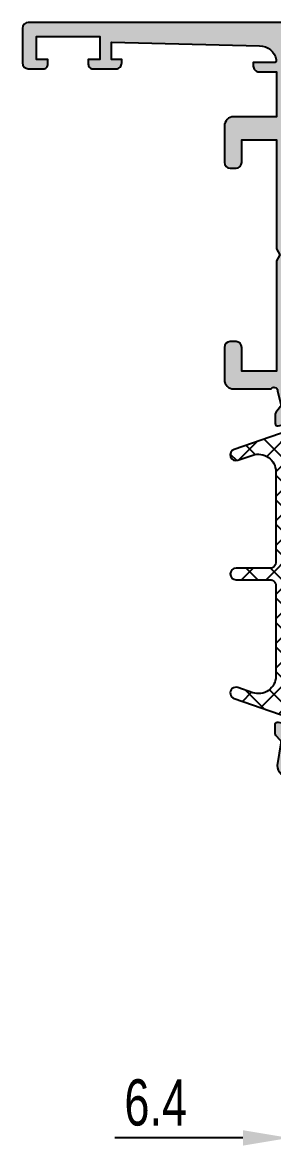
# Model space of a CAD drawing. Header units: millimetres. Extents: x -158 to 6343, y 4572 to 7765.
# Drawn here: x 3937 to 3958.7, y 5384.8 to 5482.3 of the extents above; entities that cross this region are included whole.
import ezdxf

# ---------------------------------------------------------------- set-up
doc = ezdxf.new("R2010")
doc.units = ezdxf.units.MM
doc.header["$LTSCALE"] = 0.2
for name, color, linetype in [('REYNAERS', 7, 'Continuous'), ('RI-DIMENSION', 7, 'Continuous'), ('RI-HATCH-PI', 4, 'Continuous'), ('RI-PROFILE', 7, 'Continuous')]:
    doc.layers.add(name, color=color, linetype=linetype)
doc.styles.add('T7', font='arial.ttf', dxfattribs={"width": 0.7})
doc.dimstyles.new('SCHAAL1OP1', dxfattribs={"dimscale": 0, "dimtxt": 2, "dimasz": 2, "dimexe": 0.5, "dimexo": 1.5, "dimgap": 0.5, "dimtad": 1, "dimdec": 1, "dimzin": 9, "dimdsep": 46, "dimtxsty": 'T7', "dimcen": 2.5, "dimclrd": 256, "dimclre": 256, "dimclrt": 256, "dimadec": 1, "dimazin": 2, "dimtfac": 1, "dimtdec": 1, "dimtmove": 0, "dimatfit": 3, "dimfxl": 1, "dimtolj": 1, "dimtzin": 9, "dimlwd": -1, "dimlwe": -1, "dimarcsym": 0})

# ---------------------------------------------------------------- blocks, each defined once
blk = doc.blocks.new('0000771R')
at = {"layer": 'RI-HATCH-PI'}
h = blk.add_hatch(dxfattribs=at)
h.set_pattern_fill('_USER', color=256, scale=1.5, angle=225, style=0, double=1, pattern_type=0)
h.set_pattern_definition([(225, (2.744036055404095, 281.1072429139829), (1.060660171779821, -1.060660171779822), []), (315, (2.744036055404095, 281.1072429139829), (1.060660171779822, 1.060660171779821), [])])
h.paths.add_polyline_path([(1.221007501593119, 4.351312578950658), (0.5112406230107585, 4.098531661458063, 0.3368248546477067), (-1.143718747571548, 1.566327715533888), (-2.073205080756757, -0.04358983848365661, 0.2452268508268513), (-2.081092658846977, -0.2284747541745809, 0.507805111689222), (-1.700000000000024, -0.750000000000032), (-1.11803398875061, -0.750000000000032, 0.2333200248644097), (-0.9592928052197216, -0.6716603331050663, 0.802827962796095), (-0.5390143111993297, -0.263559428445145, -1.545789890869008), (0.5554928444002809, -0.2716168634736293, 0.7175781487879321), (0.959292805219035, -0.6716603331056099, 0.2333200248639914), (1.118033988748472, -0.7499999999998046), (1.699999999999086, -0.750000000000032, 0.5078051116872091), (2.081092658847667, -0.2284747541762764, 0.2452268508243426), (2.073205080756735, -0.04358983848722175), (1.15000000000069, 1.555448267189295), (1.149999999998265, 1.843049146672268, -0.3201025237032821), (1.487215922769642, 2.315808434476092), (7.762784077233298, 4.476659839139351, 1), (7.437215922776186, 5.422178414738508), (6.138352231690394, 4.974943779998323, -0.515033843275231), (4.150000000004631, 6.393221643397307), (4.150000000004631, 14.25000000000008, -0.4142135623731002), (4.65000000000464, 14.75000000000008), (7.60000000000461, 14.75000000000002, 1), (7.60000000000466, 15.74999999999985), (4.650000000004651, 15.75000000000008, -0.4142135623730728), (4.150000000004635, 16.25000000000014), (4.150000000004635, 24.1067783566024, -0.5150338432752145), (6.138352231690325, 25.52505622000141), (7.437215922776123, 25.07782158526129, 1), (7.762784077233252, 26.02334016086065), (1.487215922769651, 28.18419156552361, -0.3201025237032924), (1.149999999998268, 28.65695085332742), (1.150000000000694, 28.94455173281044), (2.073205080756723, 30.5435898384869, 0.2452268508244998), (2.081092658847698, 30.72847475417606, 0.5078051116872067), (1.699999999999011, 31.24999999999974), (1.118033988749288, 31.2499999999994, 0.2333200248627245), (0.959292805219238, 31.17166033310509, 0.8028279627947016), (0.5390143111993191, 30.76355942844485, -1.545789890868965), (-0.555492844400304, 30.77161686347333, 0.7175781487887124), (-0.9592928052193757, 31.17166033310529, 0.2333200248644995), (-1.118033988748792, 31.24999999999962), (-1.699999999999964, 31.24999999999974, 0.5078051116884421), (-2.081092658847359, 30.72847475417532, 0.2452268508257082), (-2.073205080756946, 30.54358983848604), (-1.143718747571551, 28.93367228446571, 0.3368248546476971), (0.5112406230107727, 26.40146833854164), (1.221007501589213, 26.14868742105045, -0.317203444420046), (2.549999999999724, 24.26460968040115), (2.550000000003358, 6.235390319600386, -0.3172034444201553)])
at = {"layer": 'RI-PROFILE'}
blk.add_lwpolyline([(7.762784077233228, 4.476659839139327, 1.000000000000064), (7.437215922776183, 5.422178414738507), (6.138352231690355, 4.974943779998309, -0.5150338432752222), (4.150000000004631, 6.393221643397307), (4.150000000004631, 14.25000000000008, -0.414213562373095), (4.650000000004631, 14.75000000000008), (7.600000000004606, 14.75000000000002, 0.9999999999999999), (7.600000000004634, 15.74999999999985), (4.650000000004631, 15.75000000000008, -0.4142135623730284), (4.150000000004635, 16.25000000000008), (4.150000000004635, 24.1067783566024, -0.5150338432752224), (6.138352231690359, 25.5250562200014), (7.437215922776073, 25.07782158526131, 1.000000000000072), (7.762784077233231, 26.02334016086066), (1.487215922769689, 28.1841915655236, -0.320102523701012), (1.149999999998268, 28.65695085332325), (1.150000000000016, 28.86416697507999, -0.1316524975874129), (1.190192378864676, 29.01416697507997), (2.073205080755994, 30.54358983848564, 0.1316524975874486), (2.099999999999905, 30.64358983848589), (2.099999999999905, 30.84999999999931, 0.4142135623723874), (1.699999999999985, 31.24999999999974), (1.118033988749939, 31.2499999999994, 0.04463227282279933), (1.082540846249966, 31.2468253968249, -0.0122868029539525), (0.7863281249995389, 31.20089361311633, 0.3768397148831335), (0.5249999999999879, 30.90339657769581), (0.5250000000000021, 30.79047375096527, -1.696140478029919), (-0.5249999999999524, 30.79047375096538), (-0.5250000000000092, 30.90339657769581, 0.3768397148830993), (-0.7863281250000433, 31.20089361311633, -0.01228680295395212), (-1.0825408462502, 31.24682539682524, 0.04463227282291191), (-1.118033988749918, 31.24999999999962), (-1.700000000000021, 31.24999999999974, 0.4142135623731054), (-2.100000000000026, 30.84999999999976), (-2.099999999999998, 30.64358983848594, 0.1316524975874124), (-2.073205080756882, 30.54358983848592), (-1.190192378865962, 29.01416697507997, -0.1316524975874498), (-1.150000000001928, 28.86416697507942), (-1.150000000001913, 28.75656551435244, 0.3172034444202084), (0.5112406230123234, 26.40146833854109), (1.221007501589607, 26.1486874210503, -0.3172034444200902), (2.549999999999724, 24.2646096804004), (2.550000000003358, 6.235390319600381, -0.3172034444201574), (1.2210075015931, 4.351312578950651), (0.5112406230123199, 4.098531661458619, 0.3172034444202195), (-1.150000000001917, 1.743434485647153), (-1.150000000001931, 1.635833024920284, -0.1316524975874378), (-1.190192378865966, 1.485833024919739), (-2.073205080757809, -0.04358983848547737, 0.1316524975874002), (-2.100000000000001, -0.1435898384862391), (-2.100000000000001, -0.3500000000000547, 0.414213562373095), (-1.700000000000024, -0.750000000000032), (-1.118033988749922, -0.750000000000032, 0.04463227282288599), (-1.08254084624992, -0.7468253968253045, -0.01228680295395267), (-0.7863281249996064, -0.7008936131165662, 0.3768397148831936), (-0.525000000000027, -0.4033965776961033), (-0.5250000000000128, -0.2904737509655639, -1.696140478029919), (0.5249999999999417, -0.2904737509656776), (0.5249999999999844, -0.4033965776961033, 0.3768397148830991), (0.7863281250000043, -0.700893613116623, -0.01228680295395267), (1.082540846250204, -0.746825396825475, 0.04463227282281151), (1.118033988749907, -0.7499999999998046), (1.699999999999982, -0.750000000000032, 0.4142135623723874), (2.099999999999902, -0.3499999999996), (2.099999999999916, -0.1435898384861822, 0.1316524975874577), (2.07320508075599, -0.04358983848593212), (1.190192378864687, 1.485833024919739, -0.1316524975874249), (1.150000000000013, 1.635833024919716), (1.149999999998265, 1.84304914667646, -0.3201025237009971), (1.487215922769686, 2.315808434476107)], format="xyb", close=True, dxfattribs=at)
blk = doc.blocks.new('0000868L')
at = {"layer": 'RI-HATCH-PI'}
h = blk.add_hatch(dxfattribs=at)
h.set_pattern_fill('_USER', color=256, scale=1.5, angle=45, style=0, double=1, pattern_type=0)
h.set_pattern_definition([(45, (-4.344103954132994, -122.7000117144919), (-1.060660171779821, 1.060660171779821), []), (135, (-4.344103954132994, -122.7000117144919), (-1.060660171779821, -1.060660171779821), [])])
edge = h.paths.add_edge_path()
edge.add_arc((-4.183202925604381, 12.75330212208412), 0.5000000000000022, 180, 269.9999999999957)
edge.add_line((-4.183202925604419, 12.25330212208412), (4.224997074396299, 12.25330212208355))
edge.add_arc((4.224997074396267, 11.75330212208355), 0.5, -90.00000000000318, 89.9999999999963, ccw=False)
edge.add_line((4.224997074396239, 11.25330212208355), (-4.183202925604476, 11.25330212208407))
edge.add_arc((-4.183202925604519, 10.75330212208407), 0.4999999999999928, 89.99999999999511, 180)
edge.add_line((-4.683202925604512, 10.75330212208407), (-4.683202925604398, 7.951241797368723))
edge.add_arc((-2.683202925604381, 7.95124179736878), 2.000000000000017, 180.0000000000016, 238.0000000000002)
edge.add_line((-3.743041454070791, 6.255145605055915), (-1.445083661371068, 4.819222208416718))
edge.add_arc((-1.975002925604276, 3.971174112260286), 1.000000000000004, 0, 58.000000000000114, ccw=False)
edge.add_line((-0.9750029256042723, 3.971174112260286), (-0.9750029256042652, 2.38583299143724))
edge.add_arc((-0.675002925604288, 2.38583299143724), 0.2999999999999772, 180, 209.9999999999946)
edge.add_line((-0.9348105467396124, 2.235832991437277), (-0.05179784484750627, 0.7064101280311945))
edge.add_arc((-0.2250029256043966, 0.6064101280312002), 0.1999999999999993, 0, 29.99999999999818, ccw=False)
edge.add_line((-0.02500292560439732, 0.6064101280312002), (-0.02500292560443285, 0.3999999665174414))
edge.add_arc((-0.4250029256044163, 0.3999999665174414), 0.3999999999999835, -90.00000000000631, 0, ccw=False)
edge.add_line((-0.4250029256044598, -3.348253585500061e-08), (-0.9250029256043604, -3.348249322243646e-08))
edge.add_arc((-0.9250029256044563, 0.0999999665175011), 0.0999999999999906, 180, 270.00000000005497, ccw=False)
edge.add_line((-1.025002925604447, 0.0999999665175011), (-1.400002925604454, 0.0999999665175153))
edge.add_arc((-1.400002925604426, 0.2999999665175324), 0.2000000000000171, 179.9999999999959, 269.99999999999187, ccw=False)
edge.add_line((-1.600002925604443, 0.2999999665175466), (-1.600002925604429, 0.4118062350557921))
edge.add_arc((-1.400002925604336, 0.4118062350558063), 0.2000000000000921, 154.9921667653128, 180.0000000000041, ccw=False)
edge.add_arc((-2.125002925604403, 0.7499999665176063), 0.6000000000000046, 334.9921667653111, 449.9999999999952)
edge.add_arc((-2.125002925604389, 0.749999966517592), 0.6000000000000184, 89.99999999999656, 205.0078332346824)
edge.add_arc((-2.850002925604458, 0.4118062350559057), 0.2000000000000319, 0, 25.007833234677207, ccw=False)
edge.add_line((-2.650002925604426, 0.4118062350559057), (-2.65000292560444, 0.2999999665176318))
edge.add_arc((-2.850002925604436, 0.2999999665176318), 0.1999999999999957, -90.00000000000608, 0, ccw=False)
edge.add_line((-2.850002925604457, 0.0999999665176432), (-3.225002925604457, 0.09999996651770005))
edge.add_arc((-3.325002925604466, 0.09999996651770005), 0.1000000000000085, -90, 0, ccw=False)
edge.add_line((-3.325002925604466, -3.348230848132516e-08), (-3.825002925604466, -3.348229427047045e-08))
edge.add_arc((-3.825002925604387, 0.3999999665177398), 0.4000000000000341, 179.9999999999959, 269.9999999999888, ccw=False)
edge.add_line((-4.225002925604421, 0.3999999665177683), (-4.225002925604414, 0.6064101280315413))
edge.add_arc((-4.025002925604463, 0.6064101280315128), 0.1999999999999509, 149.9999999999848, 179.9999999999918, ccw=False)
edge.add_line((-4.198208006361284, 0.7064101280315356), (-3.315195304468958, 2.235832991437022))
edge.add_arc((-3.57500292560423, 2.385832991437056), 0.2999999999999681, 329.9999999999887, 360)
edge.add_line((-3.275002925604262, 2.385832991437056), (-3.275002925604234, 2.696263293918889))
edge.add_arc((-4.275002925604221, 2.696263293918875), 0.9999999999999871, 8.142219984546708e-13, 58.00000000000028)
edge.add_line((-3.745083661371027, 3.544311390075293), (-6.048162557721, 4.983434807433596))
edge.add_arc((-5.783202925604381, 5.40745885551182), 0.5000000000000118, 180, 237.999999999999, ccw=False)
edge.add_line((-6.283202925604392, 5.40745885551182), (-6.283202925604407, 26.59235736146469))
edge.add_arc((-5.783202925604423, 26.59235736146469), 0.4999999999999836, 121.9999999999992, 180, ccw=False)
edge.add_line((-6.048162557721007, 27.01638140954289), (-3.745083661371034, 28.45550482690113))
edge.add_arc((-4.275002925604255, 29.30355292305758), 1.000000000000021, 302.0000000000001, 360)
edge.add_line((-3.275002925604234, 29.30355292305758), (-3.275002925604262, 29.61398322553943))
edge.add_arc((-3.575002925604231, 29.61398322553943), 0.2999999999999683, 0, 30.00000000001125)
edge.add_line((-3.315195304468958, 29.76398322553946), (-3.625002925604313, 30.30058576591769))
edge.add_line((-3.625002925604313, 30.30058576591769), (-4.198208006361284, 31.29340608894496))
edge.add_arc((-4.025002925604404, 31.39340608894496), 0.1999999999999968, 179.9999999999918, 209.9999999999996, ccw=False)
edge.add_line((-4.2250029256044, 31.39340608894499), (-4.225002925604421, 31.59981625045874))
edge.add_arc((-3.82500292560443, 31.59981625045872), 0.3999999999999915, 90.00000000000512, 179.9999999999959, ccw=False)
edge.add_line((-3.825002925604466, 31.99981625045872), (-3.325002925604466, 31.99981625045878))
edge.add_arc((-3.325002925604448, 31.89981625045878), 0.09999999999998366, 1.63140612130519e-11, 90.00000000001017, ccw=False)
edge.add_line((-3.225002925604464, 31.89981625045881), (-2.850002925604457, 31.89981625045881))
edge.add_arc((-2.850002925604436, 31.69981625045882), 0.1999999999999957, 0, 90.00000000000608, ccw=False)
edge.add_line((-2.65000292560444, 31.69981625045882), (-2.650002925604426, 31.58800998192056))
edge.add_arc((-2.850002925604429, 31.58800998192059), 0.2000000000000033, 334.99216676531483, 359.99999999999187, ccw=False)
edge.add_arc((-2.125002925604392, 31.24981625045889), 0.6000000000000208, 154.9921667653178, 270.0000000000041)
edge.add_arc((-2.125002925604414, 31.24981625045886), 0.6000000000000069, 270.0000000000063, 385.0078332346915)
edge.add_arc((-1.400002925604408, 31.58800998192065), 0.200000000000021, 179.9999999999918, 205.007833234683, ccw=False)
edge.add_line((-1.600002925604429, 31.58800998192068), (-1.600002925604443, 31.69981625045894))
edge.add_arc((-1.400002925604447, 31.69981625045894), 0.1999999999999957, 90.00000000000199, 180, ccw=False)
edge.add_line((-1.400002925604454, 31.89981625045893), (-1.025002925604447, 31.89981625045898))
edge.add_arc((-0.9250029256044989, 31.89981625045895), 0.09999999999994813, 89.99999999992059, 179.9999999999837, ccw=False)
edge.add_line((-0.9250029256043604, 31.99981625045889), (-0.4250029256044598, 31.99981625045901))
edge.add_arc((-0.4250029256044137, 31.59981625045903), 0.3999999999999879, 0, 90.00000000000671, ccw=False)
edge.add_line((-0.02500292560442574, 31.59981625045903), (-0.02500292560439732, 31.39340608894527))
edge.add_arc((-0.2250029256044517, 31.39340608894527), 0.2000000000000544, -29.999999999997897, 0, ccw=False)
edge.add_line((-0.05179784484750982, 31.29340608894525), (-0.9348105467396053, 29.76398322553918))
edge.add_arc((-0.6750029256042587, 29.6139832255392), 0.3000000000000065, 150.0000000000052, 180)
edge.add_line((-0.9750029256042652, 29.6139832255392), (-0.9750029256042865, 28.0286421047161))
edge.add_arc((-1.975002925604199, 28.02864210471616), 0.9999999999999125, 301.99999999999693, 359.99999999999676, ccw=False)
edge.add_line((-1.445083661371079, 27.18059400855977), (-3.743041454070763, 25.74467061192054))
edge.add_arc((-2.683202925604365, 24.04857441960765), 2.000000000000026, 121.9999999999991, 180)
edge.add_line((-4.683202925604391, 24.04857441960765), (-4.683202925604398, 21.249362693398))
edge.add_arc((-4.183202925604398, 21.249362693398), 0.5000000000000003, 180, 269.9999999999967)
edge.add_line((-4.183202925604427, 20.749362693398), (4.224997074396295, 20.74936269339749))
edge.add_arc((4.224997074396267, 20.24936269339749), 0.5, -90.0000000000037, 89.99999999999682, ccw=False)
edge.add_line((4.224997074396235, 19.74936269339749), (-4.183202925604476, 19.749362693398))
edge.add_arc((-4.183202925604514, 19.249362693398), 0.4999999999999977, 89.99999999999568, 180)
edge.add_line((-4.683202925604512, 19.249362693398), (-4.683202925604384, 12.75330212208412))
at = {"layer": 'RI-PROFILE'}
blk.add_lwpolyline([(-4.683202925604384, 12.75330212208412, 0.4142135623730716), (-4.183202925604419, 12.25330212208412), (4.224997074396299, 12.25330212208355, -0.9999999999999963), (4.224997074396239, 11.25330212208355), (-4.183202925604476, 11.25330212208407, 0.4142135623731243), (-4.683202925604512, 10.75330212208407), (-4.683202925604398, 7.951241797368723, 0.2586175843558832), (-3.743041454070791, 6.255145605055915), (-1.445083661371068, 4.819222208416718, -0.2586175843558911), (-0.9750029256042723, 3.971174112260286), (-0.9750029256042652, 2.38583299143724, 0.1316524975873713), (-0.9348105467396124, 2.235832991437277), (-0.05179784484750627, 0.7064101280311945, -0.1316524975873879), (-0.02500292560439732, 0.6064101280312002), (-0.02500292560443285, 0.3999999665174414, -0.4142135623731221), (-0.4250029256044598, -3.348253585500061e-08), (-0.9250029256043604, -3.348249322243646e-08, -0.4142135623733874), (-1.025002925604447, 0.0999999665175011), (-1.400002925604454, 0.0999999665175153, -0.4142135623730742), (-1.600002925604443, 0.2999999665175466), (-1.600002925604429, 0.4118062350557921, -0.109552400694139), (-1.581252925604417, 0.4963546679212811, 0.5486632536580998), (-2.125002925604353, 1.349999966517615, 0.5486632536581095), (-2.668752925604416, 0.4963546679213238, -0.1095524006940769), (-2.650002925604426, 0.4118062350559057), (-2.65000292560444, 0.2999999665176318, -0.4142135623731159), (-2.850002925604457, 0.0999999665176432), (-3.225002925604457, 0.09999996651770005, -0.414213562373095), (-3.325002925604466, -3.348230848132516e-08), (-3.825002925604466, -3.348229427047045e-08, -0.4142135623730586), (-4.225002925604421, 0.3999999665177683), (-4.225002925604414, 0.6064101280315413, -0.1316524975874282), (-4.198208006361284, 0.7064101280315356), (-3.315195304468958, 2.235832991437022, 0.1316524975874454), (-3.275002925604262, 2.385832991437056), (-3.275002925604234, 2.696263293918889, 0.2586175843558879), (-3.745083661371027, 3.544311390075293), (-6.048162557721, 4.983434807433596, -0.2586175843558874), (-6.283202925604392, 5.40745885551182), (-6.283202925604407, 26.59235736146469, -0.2586175843558911), (-6.048162557721007, 27.01638140954289), (-3.745083661371034, 28.45550482690113, 0.2586175843558903), (-3.275002925604234, 29.30355292305758), (-3.275002925604262, 29.61398322553943, 0.1316524975874453), (-3.315195304468958, 29.76398322553946), (-3.625002925604313, 30.30058576591769), (-4.198208006361284, 31.29340608894496, -0.1316524975874282), (-4.2250029256044, 31.39340608894499), (-4.225002925604421, 31.59981625045874, -0.4142135623730586), (-3.825002925604466, 31.99981625045872), (-3.325002925604466, 31.99981625045878, -0.414213562373095), (-3.225002925604464, 31.89981625045881), (-2.850002925604457, 31.89981625045881, -0.4142135623731159), (-2.65000292560444, 31.69981625045882), (-2.650002925604426, 31.58800998192056, -0.1095524006940769), (-2.668752925604423, 31.50346154905516, 0.548663253658111), (-2.125002925604349, 30.64981625045887, 0.5486632536580986), (-1.581252925604431, 31.50346154905522, -0.109552400694139), (-1.600002925604429, 31.58800998192068), (-1.600002925604443, 31.69981625045894, -0.4142135623730742), (-1.400002925604454, 31.89981625045893), (-1.025002925604447, 31.89981625045898, -0.4142135623733874), (-0.9250029256043604, 31.99981625045889), (-0.4250029256044598, 31.99981625045901, -0.4142135623731211), (-0.02500292560442574, 31.59981625045903), (-0.02500292560439732, 31.39340608894527, -0.131652497587388), (-0.05179784484750982, 31.29340608894525), (-0.9348105467396053, 29.76398322553918, 0.1316524975873717), (-0.9750029256042652, 29.6139832255392), (-0.9750029256042865, 28.0286421047161, -0.258617584355891), (-1.445083661371079, 27.18059400855977), (-3.743041454070763, 25.74467061192054, 0.2586175843558948), (-4.683202925604391, 24.04857441960765), (-4.683202925604398, 21.249362693398, 0.414213562373078), (-4.183202925604427, 20.749362693398), (4.224997074396295, 20.74936269339749, -1.000000000000004), (4.224997074396235, 19.74936269339749), (-4.183202925604476, 19.749362693398, 0.4142135623731186), (-4.683202925604512, 19.249362693398)], format="xyb", close=True, dxfattribs=at)
blk = doc.blocks.new('4I31026')
at = {"layer": 'RI-PROFILE'}
blk.add_lwpolyline([(-5.407614701379657, -1.330527882412248, -0.2446984432290277), (-5.441273306604046, -1.512134554608657), (-5.852431491564573, -2.038394199169836, 0.1726182030107195), (-5.897106241470226, -2.164833770268594), (-5.897105344522515, -2.999119946979739, 0.4796141994125832), (-5.651406947056103, -3.191313396036527), (-2.972120030961491, -2.597326764961061, 1.238312160148324), (-3.135239471152374, -2.24194122953228), (-4.409502114793156, -0.4554949521509926, -0.08089726198600063), (-4.437940024311956, -0.3978287325271381), (-4.500000053752558, -0.1500051605053514, -0.7673269879573191), (-3.940192593883751, -4.558667491494361e-06), (0.2999997942771415, -7.105427357601002e-15, -0.4142135623889533), (0.5, -0.1999997756902658), (0.5000004476861477, -0.616409946490684, -0.1316524975736655), (0.473205635953434, -0.7164099753000315), (-0.3256088422356243, -2.100000672600665, 0.9999976386623667), (-0.3256093567274547, -2.500000672599334), (1.17439137278609, -2.500000672600613, 0.198912367379672), (1.527944763379423, -2.353554063193748), (3.535052226464529, -0.3464466001084716, -0.1989123673796684), (3.888605617057863, -0.1999999907017198), (27.51139440154094, -0.1999999907029988, -0.198912367379658), (27.86494779213422, -0.3464466001097506), (29.87205525521858, -2.353554063194316, 0.1989123673796633), (30.22560864581192, -2.50000067260121), (31.72560864581192, -2.500000672600983, 0.9999999999999999), (31.72560864581192, -2.100000672601347), (30.92679438264457, -0.7164099753005999, -0.1316524975736655), (30.89999957091186, -0.6164099464912525), (30.90000001859801, -0.1999997756908343, -0.4142135623889534), (31.10000022432087, -5.755396159656812e-13), (35.34019261248176, -4.55866805992855e-06, -0.7673269879573191), (35.90000007235062, -0.1500051605059198), (35.83794004290996, -0.3978287325276781, -0.08089726198599607), (35.80950213339116, -0.455494952151561), (34.53523948975038, -2.241941229532877, 1.238312160148332), (34.37212004955956, -2.597326764961601), (37.05140696565411, -3.191313396037096, 0.4796141994127995), (37.29710536312047, -2.999119946980308), (37.29710626006823, -2.16483377026919, 0.1726182030107194), (37.25243151016258, -2.038394199170433), (36.84127332520205, -1.512134554609254, -0.2446984432290261), (36.80761471997766, -1.330527882412788), (37.09999955042105, -0.1499999904322991, -0.767326987980898), (37.65980717155645, 9.566427650042897e-09), (40.20000000931071, 9.300144654389442e-09, 0.4142135623729951), (40.70000000931066, 0.5000000093001447), (40.70000000931066, 1.991709632434883, 0.2679491924311805), (40.45000000931054, 2.42472233432715), (39.50000000931055, 2.973205090056915, 0.5773502691894598), (39.20000000931066, 2.800000009299985), (39.20000000931066, 1.900000009300577, -0.414213562373095), (38.70000000931066, 1.400000009300577), (36.20000000931066, 1.400000009300577, -0.414213562373095), (35.70000000931066, 1.900000009300577), (35.70000845711104, 5.324574198270874), (35.39665372367506, 5.850000009298689), (35.70000476547176, 6.375419426219359), (35.70057657393903, 9.400566946511155, -0.4142135623730785), (36.20067107419266, 9.90047242839352), (38.70000000931111, 9.900000009300577, -0.414213562373095), (39.20000000931111, 9.400000009300577), (39.20000000931117, 8.100000009300622, 0.5773502691893413), (39.50000000931107, 7.926794928543806), (40.45000000931105, 8.475277684273514, 0.2679491924311319), (40.70000000931111, 8.908290386165838), (40.70000000931111, 12.49170963243539, 0.2679491924310253), (40.45000000931111, 12.92472233432749), (39.50000000931044, 13.47320509005771, 0.5773502691919321), (39.20000000931111, 13.30000000930089), (39.20000000931111, 12.20000000930076, -0.414213562373095), (38.70000000931111, 11.70000000930053), (36.20000000931111, 11.70000000930053, -0.414213562373095), (35.70000000931111, 12.20000000930053), (35.70000000931111, 20.18038476702917), (35.40000000931093, 20.7000000093003), (35.7000000093102, 21.21961525156959), (35.70000000931111, 29.90000000930012), (39.20000000931111, 29.90000000930012), (39.20000000931111, 27.68633546662999), (39.86998009381284, 27.50681484404299, 0.198912367379823), (40.02174390283187, 27.52679492854318), (40.45000000931111, 27.77404870690111, 0.2679491924309947), (40.70000000931111, 28.20706140879314), (40.70000000931111, 31.2000000093003, 0.414213562373095), (40.20000000931111, 31.7000000093003), (-27.29999999068821, 31.7000000093003, 0.414213562373095), (-27.79999999068821, 31.2000000093003), (-27.79999999068821, 28.20000000929303, 0.4142135623733614), (-27.29999999068684, 27.70000000929485), (-25.99999999069394, 27.70000000930121, 0.4142135623732615), (-25.59999999069407, 28.10000000930312), (-25.59999999069566, 28.5000000093023), (-26.59999999068884, 28.50000000929548), (-26.59999999068748, 30.50000000931049), (-21.09999999068839, 30.50000000930071), (-21.09999999069566, 28.50000000931004), (-22.09999999069566, 28.50000000930822), (-22.09999999069521, 28.10000000930858, 0.4142135623736777), (-21.69999999069461, 27.70000000930889), (-19.69999999069375, 27.70000000931167, 0.4142135623732948), (-19.19999999069461, 28.20000000931298), (-19.19999999069512, 28.50000000931322), (-20.09999999069566, 28.50000000931185), (-20.09999999069737, 30.00000000930049), (-7.252363174509128, 29.69888447893918, -0.3562572052548755), (-5.811319139069724, 28.46549399319701, -0.4674882506778039), (-6.008144556864067, 28.23000096698251), (-7.799999997698592, 28.2300009669824), (-7.799999997714906, 27.93000096698494, 0.4142135623744103), (-7.299999997698137, 27.43000096698267), (-5.799999990688093, 27.43000096698187), (-5.799999990689571, 23.55000405048224), (-9.500001068339145, 23.54999906635134, 0.4142131678278095), (-10.29999999068957, 22.74999906635218), (-10.29999999068957, 19.6000000092946, 0.4142135623728286), (-9.799999990689571, 19.10000000929505), (-9.299999990689571, 19.10000000929505, 0.4142135623728286), (-8.799999990689571, 19.6000000092946), (-8.799999990689571, 21.55000000929441), (-5.799999990689571, 21.55000000929441), (-5.799999990688207, 12.11961525156436), (-5.499999990688934, 11.60000000929505), (-5.799999990688207, 11.08038476702551), (-5.799999990689571, 1.550004050481554), (-8.799999990688661, 1.550004050481554), (-8.799999990689571, 3.600000009295051, 0.414213562373095), (-9.299999990689578, 4.100000009295051), (-9.799999990689578, 4.100000009295051, 0.414213562373095), (-10.29999999068958, 3.600000009295051), (-10.29999999068935, 0.8000145149189777, 0.4142135623731367), (-9.499999990689226, 1.451491873893929e-05), (-6.259807674894034, 3.656497682413828e-08, -0.7673269879810335), (-5.700000053758572, -0.1499999634336646)], format="xyb", close=True, dxfattribs=at)
blk.add_lwpolyline([(34.10000000931075, 1.600000009300508), (34.1000000093112, 30.10000000930039), (-4.199999990688781, 30.10000000930037), (-4.199999990688752, 1.600000009300508)], close=True, dxfattribs=at)
blk = doc.blocks.new('4E31026')
at = {"layer": 'RI-PROFILE'}
for points in [[(1.530709904285693, 1.497926052142127), (1.901146890187199, 1.497926052142127, 0.414213562373095), (2.401146890187199, 1.997926052142127), (2.401146890187199, 7.06649958007926), (2.701368003549767, 7.599429937331358), (2.401146890187199, 8.14484313781383), (2.401146890187199, 13.09792605214249, 0.414213562373095), (1.901146890187199, 13.59792605214249), (-5.598853109811891, 13.59792605214249, -0.414213562373095), (-5.898853109812983, 13.89792605214358), (-5.898853109812983, 14.30372437764515, -0.273426206634117), (-5.639962827638549, 14.74174960975903), (-5.150726628216937, 15.01104825591926, 0.273426206632609), (-4.997141362047834, 15.27090436677224), (-4.997141362048744, 17.36204044497241), (-4.69472578034128, 17.89886626042777), (-4.997141362048744, 18.44826616254328), (-4.997141362047834, 20.09887264619407, 0.4142135623725622), (-5.497141362047834, 20.59887264619362), (-5.898148420905265, 20.61302281633549, -0.4142138772649069), (-6.898148420905265, 21.61302389144372), (-6.586916287437809, 23.58775465966288, 0.2631925988222713), (-6.629505513741599, 23.78000761705504), (-7.040570031830605, 24.23683451934891, -0.1852564082028549), (-7.091898306940486, 24.37061313579658), (-7.091898306940486, 25.19494308968921, -0.4796563285015349), (-6.848610384153282, 25.39020229111326), (-4.169320814909945, 24.79621809393654, -1.238133787165181), (-4.332394767585349, 24.4407986382497), (-5.606643805285778, 22.65436737310835, 0.0808972619724808), (-5.63508165280745, 22.59670112291121), (-5.697141415814251, 22.34887780670248, 0.7673269879564389), (-5.137333955944989, 22.19887720486474), (-0.8971415677842671, 22.19887264619717, 0.4142135623890781), (-0.697141362061295, 22.3988724218874), (-0.6971409143752609, 22.81528259268804, 0.1316524975736058), (-0.7239357261078041, 22.91528262149711), (-1.522750204297147, 24.29887331879751, -0.9999976386635038), (-1.522750718789204, 24.69887331879669), (-0.02274998927531868, 24.69887331879806, -0.1989123673792139), (0.3308034013180148, 24.55242670939048), (2.391464245702998, 22.4917658650055, 0.198912367379658), (3.098571026889665, 22.19887264619216), (25.90714603396646, 22.19887264619216, 0.1989123673798252), (26.61425281515313, 22.49176586500595), (28.67491365953811, 24.55242670939094, -0.1989123673791851), (29.02846705013145, 24.69887331879806), (30.52846705013145, 24.6988733187976, -0.9999999999999999), (30.52846705013145, 24.29887331879797), (29.72965278696393, 22.91528262149756, 0.1316524975735286), (29.70285797523139, 22.81528259268804), (29.70285842291742, 22.3988724218874, 0.4142135623884122), (29.9028586286404, 22.19887264619762), (34.14305101680112, 22.19887720486474, 0.7673269879569603), (34.70285847666856, 22.34887780670248), (34.65603567408835, 22.59669627562641, 0.08089726197230464), (34.62759782656759, 22.65436252582355), (33.35334878886807, 24.44079379096626, -1.238133787166818), (33.19027483619357, 24.7962132466531), (35.86956440543691, 25.39019744382755, -0.4796563285015347), (36.11285232822411, 25.1949382424035), (36.11285232822411, 24.37060828851087, -0.1852564081990497), (36.06152405311241, 24.23682967206411), (35.65045953502432, 23.78000276977024, 0.263192598819805), (35.60787030872053, 23.58774981237809), (35.90315334267417, 22.26576835872662), (35.90315471367285, 21.39887283311734, -0.4142138361187374), (35.70315471367304, 21.19887264619226), (35.70285971305021, 21.19887264619226), (35.70285863795926, 19.89884003994563, -0.4142135623726511), (35.40285863795908, 19.59884003994636), (34.80285960402762, 19.59884003994591), (34.80285960402035, 16.69885925845971, 0.4142135623725622), (35.30285960401853, 16.19885925845835), (35.80285960402671, 16.19885925845653), (35.80285960402762, 15.19885925845289), (38.62485939594445, 15.19885925845242), (39.20285863799382, 14.86515124046387), (39.78085788003956, 15.19885925845106), (44.30285863799509, 15.19885925844788), (44.302858637996, 16.19885925844788), (44.80285863798964, 16.19885925844651, 0.4142135623770908), (45.30285863799055, 16.69885925845197), (45.3028586379578, 19.59885925854619), (44.40285863795726, 19.59885925854619), (44.40285863794907, 20.29885925854192, -0.4142135623757587), (44.70285863794835, 20.59885925854619), (46.90285863795999, 20.59885925854528, -0.4142135623674343), (47.30285863795144, 20.19885925854428), (47.30285863795962, 19.79885925854419), (46.30285863795599, 19.7988592585451), (46.3028586379578, 15.69885925854565, 0.414213562373095), (46.8028586379578, 15.1988592585461), (51.30285863795326, 15.19885925854883, 0.4142135623733615), (51.80285863795235, 15.69885925854883), (51.80285863795053, 19.79885925854601), (50.8028586379578, 19.79885925854146), (50.80285863795144, 20.19885925854474, -0.4142135623814195), (51.20285863795744, 20.5988592585421), (52.50285863795035, 20.59885925854619, -0.4142135623693657), (53.00285863795035, 20.09885925854346), (53.00285863795217, 14.09885987466291, -0.4142135623736278), (52.50285863795217, 13.59885987466246), (46.8273707647295, 13.59885987466246, 0.2950712656434004), (46.37145655236601, 13.30414560471886), (40.51366458899339, 0.2947142699439169, -0.2950712656434004), (40.05775037662989, 3.197442310920451e-13), (0.800000000000189, -1.20792265079217e-13, -0.414213562374427), (0.5000000000000071, 0.3000000000000611), (0.5000000000000071, 0.7057983255007159, -0.2734262066338585), (0.7588902821744412, 1.143823557615967), (1.289600186460127, 1.435951284257833, -0.126464397334057)], [(39.47938485144005, 1.894714269944281, -0.2950712656434004), (39.02347063907656, 1.600000000000229), (4.502858637948528, 1.600000000000243, -0.414213562373095), (4.002858637948528, 2.100000000000243), (4.002858637948528, 13.09885987466247, -0.414213562373095), (4.502858637948528, 13.59885987466247), (44.44004821266845, 13.59885987466246, -0.5443165585226766), (44.62241389761403, 13.31674558263999)]]:
    blk.add_lwpolyline(points, format="xyb", close=True, dxfattribs=at)
blk.add_lwpolyline([(33.20284114632432, 15.19885987466238), (-3.397141362055656, 15.19885987466238), (-3.397141362052018, 20.59887264619271), (33.20284114632432, 20.59887264619271)], close=True, dxfattribs=at)
blk = doc.blocks.new('4031026B')
for name, p, rotation in [('4E31026', (28.01473492654297, 76.39756023400487), 180), ('0000868L', (-1.763120131963152, 22.19887133888221), 3.898650711221155e-07), ('0000771R', (30.91187641422929, 22.94887703287774), 3.898650711221155e-07), ('4I31026', (29.21187617919293, 22.19887649543171), 180)]:
    blk.add_blockref(name, p, dxfattribs=dict(rotation=rotation))
blk = doc.blocks.new('*D85')
at = {"layer": 'Defpoints', "color": 0, "transparency": 16777216}
for p in [(3960.11795766374, 5410.719406389783), (3966.516303299409, 5396.896059704823), (3966.516303299409, 5385.805130779512)]:
    blk.add_point(p, dxfattribs=at)
at = {"layer": 'RI-DIMENSION', "color": 7, "transparency": 16777216}
for p, q in [((3960.11795766374, 5407.719406389783), (3960.11795766374, 5384.805130779512)), ((3966.516303299409, 5393.896059704823), (3966.516303299409, 5384.805130779512)), ((3956.11795766374, 5385.805130779512), (3945.016456981611, 5385.805130779512)), ((3966.516303299409, 5385.805130779512), (3960.11795766374, 5385.805130779512)), ((3970.516303299409, 5385.805130779512), (3974.516303299409, 5385.805130779512))]:
    blk.add_line(p, q, dxfattribs=at)
for points in [[(3956.11795766374, 5386.471797446179), (3956.11795766374, 5385.138464112845), (3960.11795766374, 5385.805130779512)], [(3970.516303299409, 5386.471797446179), (3970.516303299409, 5385.138464112845), (3966.516303299409, 5385.805130779512)]]:
    blk.add_solid(points, dxfattribs=at)
at = {"layer": 'RI-DIMENSION', "transparency": 16777216, "insert": (3948.567207322675, 5388.847422730399), "char_height": 4, "attachment_point": 5, "style": 'T7'}
blk.add_mtext('\\A1;6.4', dxfattribs=at)

msp = doc.modelspace()

# ---------------------------------------------------------------- hatches: boundary and pattern name
at = {"layer": 'REYNAERS'}
h = msp.add_hatch(color=256, dxfattribs=at)
h.dxf.hatch_style = 1
h.paths.add_polyline_path([(3998.91916205607, 5452.191844289947), (3998.91916205607, 5480.691844289946), (3960.61916205607, 5480.691844289946), (3960.61916205607, 5452.191844289947)], flags=16)
edge = h.paths.add_edge_path()
edge.add_arc((3959.220286457053, 5449.202841851663), 0.1999999999999771, -37.99993840081589, 17.000061599180924, ccw=False)
edge.add_line((3959.377888740155, 5449.079709726037), (3958.966730555195, 5448.553450081477))
edge.add_arc((3959.122057012176, 5448.427456536177), 0.2000017042311103, 140.9526545318606, 180.1277759966304)
edge.add_line((3958.922055805288, 5448.427010510377), (3958.922056702236, 5447.592724333666))
edge.add_arc((3959.122042499709, 5447.59523835154), 0.2000015986852262, 180.7202262793377, 283.2123767804084)
edge.add_line((3959.167755099703, 5447.40053088461), (3961.847042015797, 5447.994517515685))
edge.add_arc((3961.803753883104, 5448.189776670576), 0.2000000000019405, 282.5000615933926, 486.8095129467163)
edge.add_line((3961.683922575607, 5448.349903051114), (3960.409659931966, 5450.136349328495))
edge.add_arc((3960.572482910743, 5450.252490094675), 0.1999999999668561, 197.0000615976225, 215.5000616007199, ccw=False)
edge.add_line((3960.381222022447, 5450.194015548119), (3960.319161993007, 5450.441839120141))
edge.add_arc((3960.619161993006, 5450.441839442657), 0.3000000000000853, 30.000061599211392, 180.0000615960909, ccw=False)
edge.add_line((3960.878969452875, 5450.591839721978), (3965.119161841036, 5450.591844280646))
edge.add_arc((3965.119162056058, 5450.391844289945), 0.1999999907012598, 6.159608432199093e-05, 90.0000615991865, ccw=False)
edge.add_line((3965.319162046759, 5450.391844504956), (3965.319162494445, 5449.975434334156))
edge.add_arc((3965.119162494421, 5449.975434119139), 0.2000000000240353, -29.999938399242183, 6.159766508062603e-05, ccw=False)
edge.add_line((3965.292367682712, 5449.875434305346), (3964.493553204523, 5448.491843608045))
edge.add_arc((3964.493553419546, 5448.291843608045), 0.2000000000000545, 90.00006159931392, 269.9997910096337)
edge.add_line((3964.493552690032, 5448.091843608046), (3965.993553419546, 5448.091843608046))
edge.add_arc((3965.993553419545, 5448.591843608046), 0.5000000000001066, 270.0000000000147, 315.0000000000178)
edge.add_line((3966.347106810138, 5448.238290217452), (3968.354214273223, 5450.245397680537))
edge.add_arc((3968.707767663816, 5449.891844289944), 0.5000000000000593, 89.99999999999841, 135.0000000000005, ccw=False)
edge.add_line((3968.707767663816, 5450.391844289944), (3992.3305564483, 5450.391844289943))
edge.add_arc((3992.3305564483, 5449.891844289943), 0.5000000000000142, 44.999999999996476, 89.99999999999682, ccw=False)
edge.add_line((3992.684109838893, 5450.245397680536), (3994.691217301977, 5448.238290217452))
edge.add_arc((3995.044770692571, 5448.591843608045), 0.5000000000001447, 224.9999999999793, 269.9999999999804)
edge.add_line((3995.044770692571, 5448.091843608045), (3996.544770692571, 5448.091843608045))
edge.add_arc((3996.544770692571, 5448.291843608044), 0.1999999999998181, 270, 450)
edge.add_line((3996.544770692571, 5448.491843608044), (3995.745956429403, 5449.875434305345))
edge.add_arc((3995.919161617695, 5449.975434119138), 0.200000000024034, 179.9999384023349, 209.9999383992423, ccw=False)
edge.add_line((3995.719161617671, 5449.975434334155), (3995.719162065357, 5450.391844504955))
edge.add_arc((3995.919162056058, 5450.391844289944), 0.1999999907012598, 89.9999384008135, 179.9999384039157, ccw=False)
edge.add_line((3995.91916227108, 5450.591844280645), (4000.15935465924, 5450.591839721978))
edge.add_arc((4000.419162119109, 5450.441839442657), 0.3000000000001031, -6.159608818734341e-05, 149.9999384007875, ccw=False)
edge.add_line((4000.71916211911, 5450.44183912014), (4000.657102089669, 5450.194015548118))
edge.add_arc((4000.465841201372, 5450.252490094675), 0.199999999966946, 324.4999383992934, 342.9999384023897, ccw=False)
edge.add_line((4000.62866418015, 5450.136349328494), (3999.354401536509, 5448.349903051113))
edge.add_arc((3999.234570229011, 5448.189776670575), 0.2000000000018991, 53.19048705328983, 257.4999384066093)
edge.add_line((3999.191282096318, 5447.994517515684), (4001.870569012412, 5447.400530884609))
edge.add_arc((4001.916281612406, 5447.59523835154), 0.2000015986851471, 256.7876232195771, 359.2797737206905)
edge.add_line((4002.11626740988, 5447.592724333666), (4002.116268306827, 5448.427010510377))
edge.add_arc((4001.916267099939, 5448.427456536177), 0.2000017042311246, 359.8722240033696, 399.0473454681368)
edge.add_line((4002.071593556921, 5448.553450081476), (4001.660435371961, 5449.079709726037))
edge.add_arc((4001.818037655063, 5449.202841851662), 0.2000000000000416, 162.9999384008161, 217.9999384008124, ccw=False)
edge.add_line((4001.626776766737, 5449.261316398233), (4001.91916159718, 5450.441844290213))
edge.add_arc((4002.21916159718, 5450.441844290213), 0.2999999999996703, 29.999999999736815, 180.0000000000163, ccw=False)
edge.add_line((4002.478969218315, 5450.591844290212), (4005.019162056069, 5450.591844289946))
edge.add_arc((4005.019162056069, 5451.091844289946), 0.5000000000000568, 270.000000000013, 359.9999999999935)
edge.add_line((4005.519162056069, 5451.091844289946), (4005.519162056069, 5452.583553913081))
edge.add_arc((4005.019162056069, 5452.583553913081), 0.5, 2.442665995363981e-12, 60.00000000001522)
edge.add_line((4005.269162056069, 5453.016566614973), (4004.319162056069, 5453.565049370703))
edge.add_arc((4004.21916205607, 5453.391844289946), 0.1999999999999906, 60.00000000002853, 180)
edge.add_line((4004.019162056069, 5453.391844289946), (4004.019162056069, 5452.491844289946))
edge.add_arc((4003.519162056069, 5452.491844289946), 0.5, -90, 0, ccw=False)
edge.add_line((4003.519162056069, 5451.991844289946), (4001.019162056069, 5451.991844289946))
edge.add_arc((4001.019162056069, 5452.491844289946), 0.5, 180, 270, ccw=False)
edge.add_line((4000.519162056069, 5452.491844289946), (4000.51917050387, 5455.916418478916))
edge.add_line((4000.51917050387, 5455.916418478917), (4000.215815770433, 5456.441844289945))
edge.add_line((4000.215815770433, 5456.441844289945), (4000.51916681223, 5456.967263706866))
edge.add_line((4000.519166812231, 5456.967263706865), (4000.519738620698, 5459.992411227157))
edge.add_arc((4001.019738611766, 5459.992316717971), 0.4999999999999809, 89.98917004501197, 179.9891700450095, ccw=False)
edge.add_line((4001.019833120951, 5460.492316709039), (4003.51916205607, 5460.491844289946))
edge.add_arc((4003.51916205607, 5459.991844289946), 0.5, 7.958078640513122e-13, 90, ccw=False)
edge.add_line((4004.01916205607, 5459.991844289946), (4004.01916205607, 5458.691844289946))
edge.add_arc((4004.21916205607, 5458.691844289947), 0.1999999999999886, 180.0000000000265, 299.9999999999745)
edge.add_line((4004.31916205607, 5458.51863920919), (4005.26916205607, 5459.067121964919))
edge.add_arc((4005.01916205607, 5459.500134666811), 0.5000000000001064, 300.0000000000005, 360.0000000000016)
edge.add_line((4005.51916205607, 5459.500134666811), (4005.51916205607, 5463.083553913081))
edge.add_arc((4005.01916205607, 5463.083553913081), 0.5000000000000568, 1.791288396600049e-11, 59.99999999999626)
edge.add_line((4005.26916205607, 5463.516566614973), (4004.319162056069, 5464.065049370703))
edge.add_arc((4004.219162056069, 5463.891844289948), 0.199999999999239, 59.99999999984781, 180.0000000002443)
edge.add_line((4004.01916205607, 5463.891844289947), (4004.01916205607, 5462.791844289946))
edge.add_arc((4003.51916205607, 5462.791844289946), 0.5000000000001137, -89.99999999998698, 1.3017142919125035e-11, ccw=False)
edge.add_line((4003.51916205607, 5462.291844289946), (4001.01916205607, 5462.291844289946))
edge.add_arc((4001.01916205607, 5462.791844289946), 0.5, 180, 270, ccw=False)
edge.add_line((4000.51916205607, 5462.791844289946), (4000.51916205607, 5470.772229047675))
edge.add_line((4000.51916205607, 5470.772229047675), (4000.21916205607, 5471.291844289946))
edge.add_line((4000.21916205607, 5471.291844289946), (4000.519162056069, 5471.811459532216))
edge.add_line((4000.519162056069, 5471.811459532216), (4000.51916205607, 5480.491844289946))
edge.add_line((4000.51916205607, 5480.491844289946), (4004.01916205607, 5480.491844289946))
edge.add_line((4004.01916205607, 5480.491844289946), (4004.01916205607, 5478.278179747276))
edge.add_line((4004.01916205607, 5478.278179747276), (4004.689142140572, 5478.098659124689))
edge.add_arc((4004.740905949592, 5478.291844289944), 0.1999999999978115, 254.9999999997785, 299.9999999998157)
edge.add_line((4004.840905949591, 5478.118639209189), (4005.26916205607, 5478.365892987547))
edge.add_arc((4005.01916205607, 5478.798905689439), 0.5000000000000572, 300.0000000000037, 359.9999999999756)
edge.add_line((4005.51916205607, 5478.798905689439), (4005.51916205607, 5481.791844289946))
edge.add_arc((4005.01916205607, 5481.791844289946), 0.5, 0, 90)
edge.add_line((4005.01916205607, 5482.291844289946), (3937.519162056071, 5482.291844289946))
edge.add_arc((3937.519162056071, 5481.791844289946), 0.5, 90, 180)
edge.add_line((3937.019162056071, 5481.791844289946), (3937.019162056071, 5478.791844289939))
edge.add_arc((3937.51916205607, 5478.79184428994), 0.4999999999995453, 180.0000000001563, 270.0000000002084)
edge.add_line((3937.519162056072, 5478.291844289941), (3938.819162056065, 5478.291844289947))
edge.add_arc((3938.819162056064, 5478.691844289948), 0.4000000000007731, 270.0000000001303, 360.0000000001629)
edge.add_line((3939.219162056064, 5478.691844289949), (3939.219162056062, 5479.091844289947))
edge.add_line((3939.219162056063, 5479.091844289948), (3938.21916205607, 5479.091844289942))
edge.add_line((3938.21916205607, 5479.091844289941), (3938.219162056072, 5481.091844289956))
edge.add_line((3938.219162056072, 5481.091844289956), (3943.719162056071, 5481.091844289946))
edge.add_line((3943.719162056071, 5481.091844289946), (3943.719162056063, 5479.091844289956))
edge.add_line((3943.719162056063, 5479.091844289956), (3942.719162056063, 5479.091844289954))
edge.add_line((3942.719162056063, 5479.091844289954), (3942.719162056064, 5478.691844289954))
edge.add_arc((3943.119162056063, 5478.691844289955), 0.3999999999997499, 180.0000000000082, 270.0000000001221)
edge.add_line((3943.119162056064, 5478.291844289954), (3945.119162056065, 5478.291844289957))
edge.add_arc((3945.119162056064, 5478.791844289958), 0.5000000000000568, 270.0000000001042, 360.0000000001433)
edge.add_line((3945.619162056064, 5478.791844289959), (3945.619162056063, 5479.091844289959))
edge.add_line((3945.619162056064, 5479.091844289959), (3944.719162056063, 5479.091844289958))
edge.add_line((3944.719162056063, 5479.091844289957), (3944.719162056062, 5480.591844289946))
edge.add_line((3944.719162056062, 5480.591844289946), (3957.56679887225, 5480.290728759585))
edge.add_arc((3957.531652274227, 5478.791140577234), 1.500000000000323, 10.222145539948201, 88.65737597351239, ccw=False)
edge.add_arc((3958.811017489895, 5479.021845247628), 0.199999999999632, -89.99999999996737, 10.222145540055976, ccw=False)
edge.add_line((3958.811017489895, 5478.821845247629), (3957.01916204906, 5478.821845247629))
edge.add_line((3957.01916204906, 5478.821845247629), (3957.019162049044, 5478.521845247631))
edge.add_arc((3957.519162049052, 5478.521845247637), 0.5000000000083986, 180.0000000007019, 270.0000000009591)
edge.add_line((3957.51916204906, 5478.021845247628), (3959.019162056071, 5478.021845247627))
edge.add_line((3959.019162056071, 5478.021845247627), (3959.019162056069, 5474.141848331128))
edge.add_line((3959.019162056069, 5474.141848331128), (3955.31916097842, 5474.141843346997))
edge.add_arc((3955.319162056069, 5473.341843346998), 0.7999999999999698, 90.00007718096428, 179.9999999999939)
edge.add_line((3954.519162056069, 5473.341843346998), (3954.519162056069, 5470.19184428994))
edge.add_arc((3955.019162056069, 5470.191844289941), 0.5, 180.0000000000521, 270)
edge.add_line((3955.019162056069, 5469.691844289941), (3955.519162056069, 5469.691844289941))
edge.add_arc((3955.519162056069, 5470.191844289941), 0.5, 270, 359.9999999999479)
edge.add_line((3956.019162056069, 5470.19184428994), (3956.019162056069, 5472.14184428994))
edge.add_line((3956.019162056069, 5472.14184428994), (3959.019162056069, 5472.14184428994))
edge.add_line((3959.019162056069, 5472.14184428994), (3959.019162056071, 5462.71145953221))
edge.add_line((3959.019162056071, 5462.71145953221), (3959.31916205607, 5462.19184428994))
edge.add_line((3959.31916205607, 5462.191844289941), (3959.019162056071, 5461.672229047672))
edge.add_line((3959.019162056071, 5461.672229047672), (3959.019162056069, 5452.141848331128))
edge.add_line((3959.019162056069, 5452.141848331127), (3956.01916205607, 5452.141848331127))
edge.add_line((3956.01916205607, 5452.141848331127), (3956.019162056069, 5454.19184428994))
edge.add_arc((3955.519162056069, 5454.191844289941), 0.5000000000000142, 8.142219984546372e-13, 90)
edge.add_line((3955.519162056069, 5454.691844289941), (3955.019162056069, 5454.691844289941))
edge.add_arc((3955.019162056069, 5454.191844289941), 0.5, 90, 180)
edge.add_line((3954.519162056069, 5454.191844289941), (3954.519162056069, 5451.391858795565))
edge.add_arc((3955.319162056069, 5451.391858795565), 0.8000000000001251, 179.9999999999919, 270)
edge.add_line((3955.319162056069, 5450.591858795565), (3958.559354371864, 5450.591844317211))
edge.add_arc((3958.819161993, 5450.441844317213), 0.2999999999996769, -1.63140612130519e-11, 150.0000000002828, ccw=False)
edge.add_line((3959.119161993, 5450.441844317213), (3959.411547345379, 5449.261316398234))
edge = h.paths.add_edge_path()
edge.add_line((3967.547013203694, 5397.891086594215), (3967.917450189596, 5397.891086594215))
edge.add_arc((3967.917450189596, 5398.391086594215), 0.5, 270, 360)
edge.add_line((3968.417450189596, 5398.391086594215), (3968.417450189596, 5403.459660122153))
edge.add_line((3968.417450189596, 5403.459660122152), (3968.717671302958, 5403.992590479404))
edge.add_line((3968.717671302958, 5403.992590479404), (3968.417450189596, 5404.538003679887))
edge.add_line((3968.417450189596, 5404.538003679887), (3968.417450189596, 5409.491086594216))
edge.add_arc((3967.917450189596, 5409.491086594216), 0.5, 0, 90)
edge.add_line((3967.917450189596, 5409.991086594216), (3960.417450189597, 5409.991086594216))
edge.add_arc((3960.417450189597, 5410.291086594217), 0.3000000000010914, 180, 270, ccw=False)
edge.add_line((3960.117450189596, 5410.291086594217), (3960.117450189596, 5410.696884919718))
edge.add_arc((3960.617450189592, 5410.696884919718), 0.4999999999964757, 118.8304574558795, 180.0000000000226, ccw=False)
edge.add_line((3960.37634047177, 5411.134910151832), (3960.865576671192, 5411.404208797992))
edge.add_arc((3960.722539629101, 5411.664064908845), 0.2966223082604683, 298.8304574562209, 360.0000000000426)
edge.add_line((3961.019161937361, 5411.664064908845), (3961.01916193736, 5413.755200987045))
edge.add_line((3961.01916193736, 5413.755200987045), (3961.321577519067, 5414.292026802501))
edge.add_line((3961.321577519067, 5414.292026802501), (3961.01916193736, 5414.841426704616))
edge.add_line((3961.01916193736, 5414.841426704616), (3961.019161937361, 5416.492033188268))
edge.add_arc((3960.519161937361, 5416.492033188266), 0.5000000000002274, 7.816531185161185e-11, 89.99999999997395)
edge.add_line((3960.519161937361, 5416.992033188267), (3960.118154878503, 5417.006183358409))
edge.add_arc((3960.118154878503, 5418.006183358409), 1.000000000000515, 179.9999384008654, 270.00000000000324, ccw=False)
edge.add_line((3959.118154878503, 5418.006184433517), (3959.429387011971, 5419.980915201736))
edge.add_arc((3959.238126060779, 5420.039389542681), 0.1999999999994039, 342.9999999998588, 401.9816897437935)
edge.add_line((3959.386797785667, 5420.173168159128), (3958.975733267578, 5420.629995061422))
edge.add_arc((3959.124404992466, 5420.763773677867), 0.1999999999980686, 179.9999999992988, 221.9816897433324, ccw=False)
edge.add_line((3958.924404992468, 5420.76377367787), (3958.924404992468, 5421.588103631762))
edge.add_arc((3959.124404992468, 5421.588103631762), 0.1999999999999176, 77.50000000009271, 180.0000000000224, ccw=False)
edge.add_line((3959.167692915255, 5421.783362833186), (3961.846982484499, 5421.18937863601))
edge.add_arc((3961.80369456171, 5420.994119434583), 0.2000000000023529, -126.79331360706249, 77.49999999995993, ccw=False)
edge.add_line((3961.683908531823, 5420.833959180322), (3960.409659494123, 5419.047527915181))
edge.add_arc((3960.572482597792, 5418.931387324038), 0.199999999998869, 144.4999999995328, 162.9999999995513)
edge.add_line((3960.381221646601, 5418.989861664984), (3960.319161883594, 5418.742038348775))
edge.add_arc((3960.619161883595, 5418.742038026259), 0.3000000000003837, 179.9999384039959, 329.999938400747)
edge.add_line((3960.878969343464, 5418.592037746937), (3965.119161731624, 5418.59203318827))
edge.add_arc((3965.119161946646, 5418.792033178971), 0.1999999907012598, 269.9999384007809, 359.9999384039076)
edge.add_line((3965.319161937347, 5418.79203296396), (3965.319162385033, 5419.208443134761))
edge.add_arc((3965.11916238501, 5419.208443349778), 0.2000000000235095, 359.9999384022922, 389.9999383991857)
edge.add_line((3965.292367573301, 5419.30844316357), (3964.493553095112, 5420.692033860871))
edge.add_arc((3964.493553310133, 5420.89203386087), 0.2000000000003138, 90.00020899033382, 269.9999384007838, ccw=False)
edge.add_line((3964.49355258062, 5421.092033860869), (3965.993553310133, 5421.09203386087))
edge.add_arc((3965.993553310132, 5420.592033860869), 0.5000000000015277, 44.99999999993503, 89.99999999983709, ccw=False)
edge.add_line((3966.347106700727, 5420.945587251464), (3968.407767545112, 5418.884926407079))
edge.add_arc((3969.114874326298, 5419.592033188265), 1.000000000000088, 225.0000000000115, 270.0000000000114)
edge.add_line((3969.114874326298, 5418.592033188265), (3991.923449333375, 5418.592033188265))
edge.add_arc((3991.923449333375, 5419.592033188264), 0.9999999999995346, 270.0000000000016, 315.0000000000384)
edge.add_line((3992.630556114562, 5418.884926407079), (3994.691216958947, 5420.945587251464))
edge.add_arc((3995.044770349541, 5420.592033860869), 0.5000000000013731, 90.00000000010431, 134.9999999999997, ccw=False)
edge.add_line((3995.04477034954, 5421.092033860871), (3996.54477034954, 5421.09203386087))
edge.add_arc((3996.54477034954, 5420.89203386087), 0.1999999999998181, -90, 90, ccw=False)
edge.add_line((3996.54477034954, 5420.692033860871), (3995.745956086373, 5419.308443163571))
edge.add_arc((3995.919161274664, 5419.208443349778), 0.2000000000244638, 150.0000616008864, 180.0000615977638)
edge.add_line((3995.71916127464, 5419.208443134761), (3995.719161722326, 5418.79203296396))
edge.add_arc((3995.919161713027, 5418.792033178972), 0.1999999907012598, 180.0000615962227, 270.0000615992191)
edge.add_line((3995.919161928049, 5418.592033188271), (4000.15935431621, 5418.592037746937))
edge.add_arc((4000.419161776078, 5418.742038026259), 0.2999999999994309, 210.0000615992616, 360.0000615960882)
edge.add_line((4000.719161776077, 5418.742038348775), (4000.672338973497, 5418.9898568177))
edge.add_arc((4000.481078022306, 5418.931382476756), 0.1999999999980429, 16.99999999974312, 35.49999999972199)
edge.add_line((4000.643901125976, 5419.047523067897), (3999.369652088277, 5420.833954333039))
edge.add_arc((3999.24986605839, 5420.9941145873), 0.2000000000022191, 102.49999999984078, 306.7933136070187, ccw=False)
edge.add_line((3999.206578135602, 5421.189373788726), (4001.885867704846, 5421.7833579859))
edge.add_arc((4001.929155627633, 5421.588098784477), 0.199999999999917, -2.2396307031158358e-11, 102.49999999991132, ccw=False)
edge.add_line((4002.129155627633, 5421.588098784477), (4002.129155627633, 5420.763768830584))
edge.add_arc((4001.929155627631, 5420.763768830586), 0.2000000000016371, 318.01831025628076, 359.99999999946976, ccw=False)
edge.add_line((4002.077827352521, 5420.629990214137), (4001.666762834433, 5420.173163311843))
edge.add_arc((4001.815434559323, 5420.039384695396), 0.2000000000010362, 138.0183102564714, 196.9999999998766)
edge.add_line((4001.624173608129, 5419.980910354451), (4001.919456642083, 5418.6589289008))
edge.add_line((4001.919456642083, 5418.6589289008), (4001.919458013082, 5417.792033375191))
edge.add_arc((4001.719458013082, 5417.792033188265), 0.1999999999999054, -90, 5.355012177687968e-05, ccw=False)
edge.add_line((4001.719458013082, 5417.592033188265), (4001.719163012459, 5417.592033188265))
edge.add_line((4001.719163012459, 5417.592033188265), (4001.719161937368, 5416.292000582019))
edge.add_arc((4001.419161937368, 5416.292000582019), 0.2999999999999545, 269.9999999999566, 359.9999999998697, ccw=False)
edge.add_line((4001.419161937368, 5415.99200058202), (4000.819162903436, 5415.992000582019))
edge.add_line((4000.819162903436, 5415.992000582019), (4000.819162903429, 5413.092019800532))
edge.add_arc((4001.319162903429, 5413.092019800531), 0.5000000000002274, 179.9999999998697, 269.9999999997655)
edge.add_line((4001.319162903427, 5412.592019800531), (4001.819162903435, 5412.59201980053))
edge.add_line((4001.819162903435, 5412.59201980053), (4001.819162903436, 5411.592019800526))
edge.add_line((4001.819162903436, 5411.592019800526), (4004.641162695353, 5411.592019800525))
edge.add_line((4004.641162695353, 5411.592019800525), (4005.219161937403, 5411.258311782536))
edge.add_line((4005.219161937403, 5411.258311782537), (4005.797161179448, 5411.592019800524))
edge.add_line((4005.797161179448, 5411.592019800524), (4010.319161937404, 5411.592019800521))
edge.add_line((4010.319161937404, 5411.592019800521), (4010.319161937405, 5412.592019800521))
edge.add_line((4010.319161937405, 5412.592019800521), (4010.819161937398, 5412.592019800519))
edge.add_arc((4010.819161937399, 5413.092019800519), 0.4999999999997726, 269.9999999998697, 360.0000000006514)
edge.add_line((4011.319161937399, 5413.092019800525), (4011.319161937367, 5415.992019800619))
edge.add_line((4011.319161937367, 5415.992019800619), (4010.419161937366, 5415.992019800619))
edge.add_line((4010.419161937366, 5415.992019800619), (4010.419161937358, 5416.692019800616))
edge.add_arc((4010.719161937358, 5416.692019800618), 0.3000000000004093, 90.00000000021709, 180.0000000007382, ccw=False)
edge.add_line((4010.719161937357, 5416.992019800619), (4012.919161937369, 5416.992019800618))
edge.add_arc((4012.91916193736, 5416.592019800618), 0.4000000000000909, -1.3028511602897197e-10, 89.9999999987624, ccw=False)
edge.add_line((4013.31916193736, 5416.592019800617), (4013.319161937368, 5416.192019800617))
edge.add_line((4013.319161937368, 5416.192019800617), (4012.319161937365, 5416.192019800618))
edge.add_line((4012.319161937365, 5416.192019800618), (4012.319161937367, 5412.092019800619))
edge.add_arc((4012.819161937367, 5412.092019800619), 0.4999999999997726, 180.0000000000261, 270.000000000026)
edge.add_line((4012.819161937367, 5411.592019800619), (4017.319161937362, 5411.592019800622))
edge.add_arc((4017.319161937362, 5412.092019800621), 0.4999999999993179, 270.000000000026, 360.0000000000782)
edge.add_line((4017.819161937361, 5412.092019800622), (4017.819161937359, 5416.192019800619))
edge.add_line((4017.819161937359, 5416.192019800619), (4016.819161937367, 5416.192019800615))
edge.add_line((4016.819161937367, 5416.192019800615), (4016.81916193736, 5416.592019800618))
edge.add_arc((4017.219161937356, 5416.592019800619), 0.3999999999959982, 89.99999999856698, 180.0000000001954, ccw=False)
edge.add_line((4017.219161937366, 5416.992019800615), (4018.519161937359, 5416.992019800618))
edge.add_arc((4018.519161937355, 5416.492019800615), 0.5000000000045475, 2.0838797354372218e-10, 89.99999999947892, ccw=False)
edge.add_line((4019.019161937359, 5416.492019800617), (4019.019161937361, 5410.492020416736))
edge.add_arc((4018.519161937361, 5410.492020416735), 0.4999999999997726, -90.00000000002598, 7.821654435247183e-11, ccw=False)
edge.add_line((4018.519161937361, 5409.992020416736), (4012.843674064138, 5409.992020416736))
edge.add_arc((4012.843674064138, 5409.492020416736), 0.4999999999995879, 89.99999999999349, 155.7592619131071)
edge.add_line((4012.387759851775, 5409.697306146792), (4006.529967888402, 5396.687874812016))
edge.add_arc((4006.074053676039, 5396.893160542073), 0.4999999999995957, 269.99999999999346, 335.75926191310714, ccw=False)
edge.add_line((4006.074053676039, 5396.393160542073), (3966.816303299409, 5396.393160542073))
edge.add_arc((3966.816303299408, 5396.693160542072), 0.2999999999994998, 179.9999999998697, 270.0000000001303, ccw=False)
edge.add_line((3966.516303299409, 5396.693160542073), (3966.516303299409, 5397.098958867574))
edge.add_arc((3967.016303299407, 5397.098958867574), 0.4999999999980389, 118.8304574559854, 180.0000000000731, ccw=False)
edge.add_line((3966.775193581583, 5397.536984099689), (3967.305903485869, 5397.829111826331))
edge.add_arc((3967.547013203694, 5397.391086594214), 0.5000000000003995, 90.00000000002609, 118.83045745612279, ccw=False)
edge = h.paths.add_edge_path(flags=16)
edge.add_arc((4005.039773938485, 5398.493160542072), 0.4999999999998134, 270.00000000003257, 335.75926191314693, ccw=False)
edge.add_line((4005.039773938485, 5397.993160542073), (3970.519161937357, 5397.993160542073))
edge.add_arc((3970.519161937357, 5398.493160542073), 0.5, 180, 270, ccw=False)
edge.add_line((3970.019161937357, 5398.493160542073), (3970.019161937357, 5409.492020416736))
edge.add_arc((3970.519161937357, 5409.492020416736), 0.5, 90, 180, ccw=False)
edge.add_line((3970.519161937357, 5409.992020416736), (4010.456351512077, 5409.992020416736))
edge.add_arc((4010.456351512077, 5409.792020416735), 0.2000000000000259, -24.240738086884676, 90.00000000000807, ccw=False)
edge.add_line((4010.638717197023, 5409.709906124713), (4005.495688150849, 5398.287874812017))
h.paths.add_polyline_path([(3999.219144445733, 5411.592020416735), (3962.619161937353, 5411.592020416735), (3962.619161937357, 5416.992033188266), (3999.219144445733, 5416.992033188266)], flags=16)

# ---------------------------------------------------------------- block references
at = {"layer": 'REYNAERS', "rotation": 180}
msp.add_blockref('4031026B', (3994.031038225951, 5472.790720776077), dxfattribs=at)

# ---------------------------------------------------------------- dimensions: what is measured, and where the dimension line sits
at = {"layer": 'RI-DIMENSION', "color": 7}
dim = msp.add_linear_dim(base=(3966.516303299409, 5385.805130779512), p1=(3960.11795766374, 5410.719406389783), p2=(3966.516303299409, 5396.896059704823), dimstyle='SCHAAL1OP1', override={"dimscale": 2, "dimclrd": 7, "dimclre": 7}, dxfattribs=at)
dim.commit()
dim.dimension.update_dxf_attribs({"geometry": '*D85', "text_midpoint": (3948.567207322675, 5385.805130779512), "dimtype": 160})

doc.saveas('drawing.dxf')
